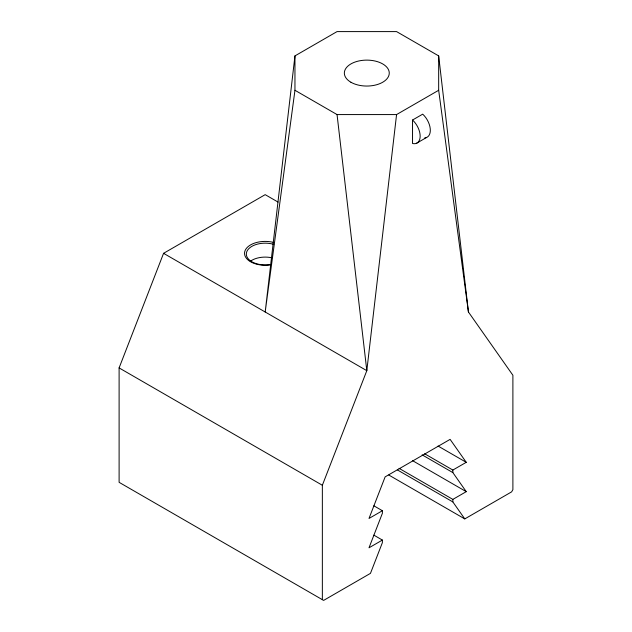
<?xml version="1.0" encoding="UTF-8"?>
<svg xmlns="http://www.w3.org/2000/svg" width="632" height="632" viewBox="0 0 632 632"><rect width="100%" height="100%" fill="white"/><g stroke="black" fill="none" stroke-linecap="round" stroke-linejoin="round"><path stroke-width="0.95" d="M294.954 55.9L265.187 311.995L294.954 90.273L294.954 55.9L337.046 31.6L396.572 31.6L438.671 55.9L468.431 311.995L512.892 375.25L512.892 489.658L511.62 491.862L464.781 518.904L388.775 475.019M438.671 55.9L438.671 90.273L396.572 114.574L366.813 370.668L322.352 485.258L322.352 599.665M373.852 535.138L382.392 540.068L382.392 542.604L370.463 573.358L323.623 600.4L119.108 482.327L119.108 367.911L163.57 253.321L265.187 194.656L278.001 202.05M412.538 120.025A14.97 8.643 60 0 1 420.162 136.156A14.97 8.643 60 0 1 412.538 143.496L412.538 120.025L422.705 114.155A14.97 8.643 60 0 1 430.266 128.952A14.97 8.643 60 0 1 424.799 137.839M416.496 143.29L426.663 137.421M382.392 540.068L369.001 547.802L382.392 513.271L382.392 510.727L369.001 518.461L385.133 476.876L450.11 439.366L466.25 462.316L452.852 470.05L424.672 453.784M399.053 468.328L452.852 499.391L466.25 491.657L452.852 472.594L422.105 454.843M294.954 90.273L337.046 114.574L396.572 114.574M163.57 253.321L366.813 370.668L337.046 114.574M438.063 446.05L466.25 462.316M412.451 460.594L466.25 491.657M397.338 469.884L452.852 501.927L464.781 518.904M373.852 505.798L382.392 510.727M119.108 367.911L322.352 485.258M438.671 90.273L468.431 311.995M452.852 470.05L452.852 472.594M452.852 499.391L452.852 501.927M270.069 264.579A18.865 10.894 0 0 1 246.433 252.918A18.865 10.894 0 0 1 273.759 244.355M250.225 261.364A18.865 10.894 0 0 1 271.95 257.824M270.536 264.848A20.659 11.929 0 0 1 244.576 252.547A20.659 11.929 0 0 1 273.095 242.309M350.934 82.255A22.452 12.964 0 0 0 388.498 76.44A22.452 12.964 0 0 0 360.998 60.561A22.452 12.964 0 0 0 350.934 82.255"/></g></svg>
